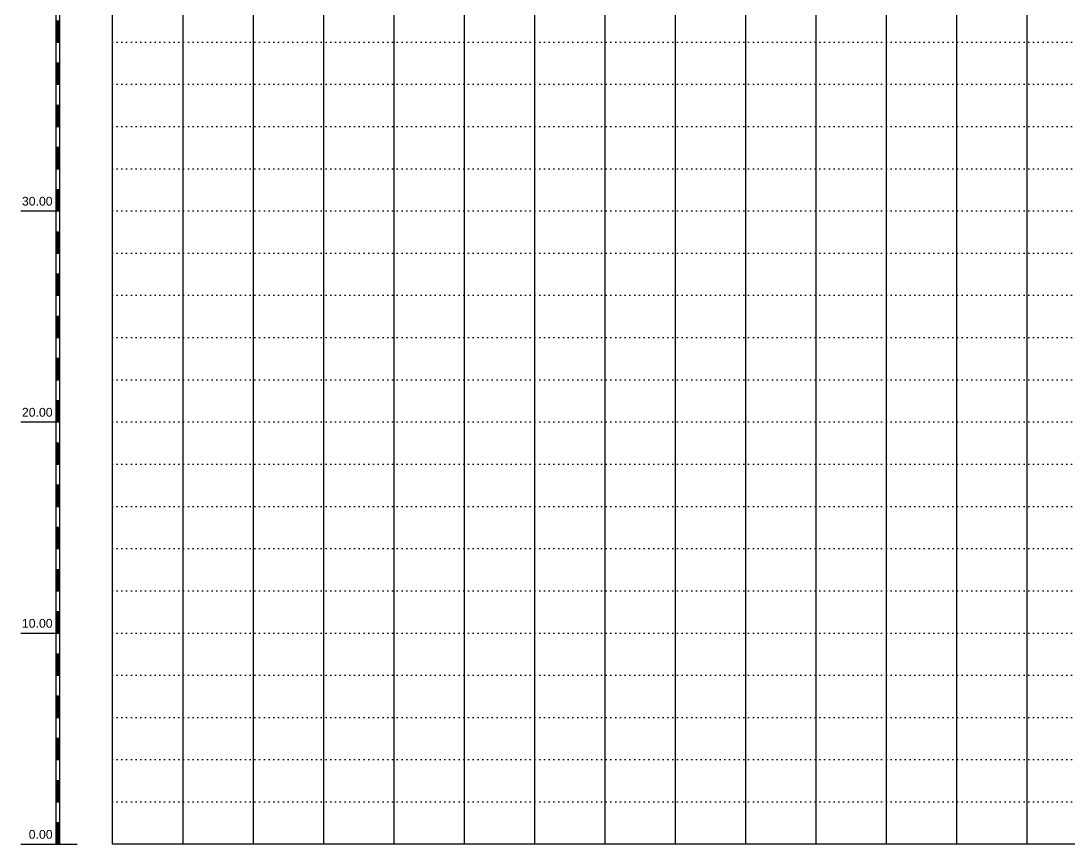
# Model space of a CAD drawing. Header units: millimetres. Extents: x -1499 to 6658, y -12483 to -6008.
# Drawn here: x 210.2 to 508.2, y -11873.1 to -11639.1 of the extents above; entities that cross this region are included whole.
import ezdxf
from ezdxf.enums import TextEntityAlignment as Align

# ---------------------------------------------------------------- set-up
doc = ezdxf.new("R2010")
doc.units = ezdxf.units.MM
doc.linetypes.add('A-DOTLN01H', pattern=[0.125, 0, -0.125])
for name, color, linetype in [('CR-GRID', 56, 'A-DOTLN01H'), ('기타일반선(가늠)', 1, 'Continuous'), ('수직그리드', 1, 'Continuous'), ('축척바(문자)', 3, 'Continuous'), ('축척바(선)', 1, 'Continuous'), ('축척바(해치)', 1, 'Continuous')]:
    doc.layers.add(name, color=color, linetype=linetype)
doc.styles.get("Standard").update_dxf_attribs({"font": 'arial.ttf'})

msp = doc.modelspace()

# ---------------------------------------------------------------- linework, layer by layer
at = {"layer": 'CR-GRID', "linetype": 'A-DOTLN01H', "ltscale": 10}
for p, q in [((236.16, -11645.06), (696.16, -11645.06)), ((236.16, -11657.06), (696.16, -11657.06)), ((236.16, -11669.06), (696.16, -11669.06)), ((236.16, -11681.06), (696.16, -11681.06)), ((236.16, -11693.06), (696.16, -11693.06)), ((236.16, -11693.06), (696.16, -11693.06)), ((236.16, -11705.06), (696.16, -11705.06)), ((236.16, -11717.06), (696.16, -11717.06)), ((236.16, -11729.06), (696.16, -11729.06)), ((236.16, -11741.06), (696.16, -11741.06)), ((236.16, -11753.06), (696.16, -11753.06)), ((236.16, -11753.06), (696.16, -11753.06)), ((236.16, -11765.06), (696.16, -11765.06)), ((236.16, -11777.06), (696.16, -11777.06)), ((236.16, -11789.06), (696.16, -11789.06)), ((236.16, -11801.06), (696.16, -11801.06)), ((236.16, -11813.06), (696.16, -11813.06)), ((236.16, -11813.06), (696.16, -11813.06)), ((236.16, -11825.06), (696.16, -11825.06)), ((236.16, -11837.06), (696.16, -11837.06)), ((236.16, -11849.06), (6196.16, -11849.06)), ((236.16, -11861.06), (6196.16, -11861.06))]:
    msp.add_line(p, q, dxfattribs=at)
at = {"layer": '기타일반선(가늠)', "color": 253}
msp.add_line((696.16, -11873.06), (236.16, -11873.06), dxfattribs=at)
at = {"layer": '수직그리드', "color": 253}
for p, q in [((456.16, -11212.81), (456.16, -11873.06)), ((496.16, -11326.28), (496.16, -11873.06)), ((476.16, -11355.14), (476.16, -11873.06)), ((436.16, -11425.46), (436.16, -11873.06)), ((416.16, -11476.1), (416.16, -11873.06)), ((396.16, -11480.12), (396.16, -11873.06)), ((376.16, -11483.78), (376.16, -11873.06)), ((356.16, -11500.64), (356.16, -11873.06)), ((256.16, -11504.3), (256.16, -11873.06)), ((336.16, -11505.68), (336.16, -11873.06)), ((276.16, -11507.06), (276.16, -11873.06)), ((296.16, -11506.58), (296.16, -11873.06)), ((316.16, -11516.48), (316.16, -11873.06))]:
    msp.add_line(p, q, dxfattribs=at)
at = {"layer": '축척바(선)'}
for p, q in [((236.16, -11873.06), (236.16, -10307.06)), ((236.16, -11873.06), (236.16, -10307.06)), ((220.16, -11873.06), (220.16, -10313.06)), ((220.16, -11873.06), (220.16, -10313.06)), ((220.16, -11873.06), (220.16, -10313.06)), ((220.16, -11873.06), (220.16, -10313.06)), ((221.16, -10313.06), (221.16, -11873.06)), ((221.16, -10313.06), (221.16, -11873.06)), ((221.16, -10313.06), (221.16, -11873.06)), ((221.16, -10313.06), (221.16, -11873.06)), ((210.16, -11693.06), (221.16, -11693.06)), ((210.16, -11753.06), (221.16, -11753.06)), ((210.16, -11813.06), (221.16, -11813.06)), ((221.16, -11873.06), (220.16, -11873.06)), ((221.16, -11873.06), (220.16, -11873.06))]:
    msp.add_line(p, q, dxfattribs=at)
at = {"layer": '축척바(해치)'}
for p, q in [((220.16, -11645.06), (220.16, -11639.06)), ((220.16, -11639.06), (221.16, -11639.06)), ((220.26, -11645.06), (220.26, -11639.06)), ((220.36, -11639.06), (220.36, -11645.06)), ((220.46, -11645.06), (220.46, -11639.06)), ((220.56, -11639.06), (220.56, -11645.06)), ((220.66, -11645.06), (220.66, -11639.06)), ((220.76, -11639.06), (220.76, -11645.06)), ((220.86, -11645.06), (220.86, -11639.06)), ((220.96, -11639.06), (220.96, -11645.06)), ((221.06, -11645.06), (221.06, -11639.06)), ((221.16, -11639.06), (221.16, -11645.06)), ((220.16, -11651.06), (220.16, -11645.06)), ((220.16, -11645.06), (221.16, -11645.06)), ((221.16, -11645.06), (220.16, -11645.06)), ((221.16, -11645.06), (221.16, -11651.06)), ((220.16, -11657.06), (220.16, -11651.06)), ((220.16, -11651.06), (221.16, -11651.06)), ((221.16, -11651.06), (220.16, -11651.06)), ((220.26, -11657.06), (220.26, -11651.06)), ((220.36, -11651.06), (220.36, -11657.06)), ((220.46, -11657.06), (220.46, -11651.06)), ((220.56, -11651.06), (220.56, -11657.06)), ((220.66, -11657.06), (220.66, -11651.06)), ((220.76, -11651.06), (220.76, -11657.06)), ((220.86, -11657.06), (220.86, -11651.06)), ((220.96, -11651.06), (220.96, -11657.06)), ((221.06, -11657.06), (221.06, -11651.06)), ((221.16, -11651.06), (221.16, -11657.06)), ((220.16, -11663.06), (220.16, -11657.06)), ((220.16, -11657.06), (221.16, -11657.06)), ((221.16, -11657.06), (220.16, -11657.06)), ((221.16, -11657.06), (221.16, -11663.06)), ((220.16, -11669.06), (220.16, -11663.06)), ((220.16, -11663.06), (221.16, -11663.06)), ((221.16, -11663.06), (220.16, -11663.06)), ((220.26, -11669.06), (220.26, -11663.06)), ((220.36, -11663.06), (220.36, -11669.06)), ((220.46, -11669.06), (220.46, -11663.06)), ((220.56, -11663.06), (220.56, -11669.06)), ((220.66, -11669.06), (220.66, -11663.06)), ((220.76, -11663.06), (220.76, -11669.06)), ((220.86, -11669.06), (220.86, -11663.06)), ((220.96, -11663.06), (220.96, -11669.06)), ((221.06, -11669.06), (221.06, -11663.06)), ((221.16, -11663.06), (221.16, -11669.06)), ((220.16, -11675.06), (220.16, -11669.06)), ((220.16, -11669.06), (221.16, -11669.06)), ((221.16, -11669.06), (220.16, -11669.06)), ((221.16, -11669.06), (221.16, -11675.06)), ((220.16, -11681.06), (220.16, -11675.06)), ((220.16, -11675.06), (221.16, -11675.06)), ((221.16, -11675.06), (220.16, -11675.06)), ((220.26, -11681.06), (220.26, -11675.06)), ((220.36, -11675.06), (220.36, -11681.06)), ((220.46, -11681.06), (220.46, -11675.06)), ((220.56, -11675.06), (220.56, -11681.06)), ((220.66, -11681.06), (220.66, -11675.06)), ((220.76, -11675.06), (220.76, -11681.06)), ((220.86, -11681.06), (220.86, -11675.06)), ((220.96, -11675.06), (220.96, -11681.06)), ((221.06, -11681.06), (221.06, -11675.06)), ((221.16, -11675.06), (221.16, -11681.06)), ((220.16, -11687.06), (220.16, -11681.06)), ((220.16, -11681.06), (221.16, -11681.06)), ((221.16, -11681.06), (220.16, -11681.06)), ((221.16, -11681.06), (221.16, -11687.06)), ((220.16, -11693.06), (220.16, -11687.06)), ((220.16, -11687.06), (221.16, -11687.06)), ((221.16, -11687.06), (220.16, -11687.06)), ((220.26, -11693.06), (220.26, -11687.06)), ((220.36, -11687.06), (220.36, -11693.06)), ((220.46, -11693.06), (220.46, -11687.06)), ((220.56, -11687.06), (220.56, -11693.06)), ((220.66, -11693.06), (220.66, -11687.06)), ((220.76, -11687.06), (220.76, -11693.06)), ((220.86, -11693.06), (220.86, -11687.06)), ((220.96, -11687.06), (220.96, -11693.06)), ((221.06, -11693.06), (221.06, -11687.06)), ((221.16, -11687.06), (221.16, -11693.06)), ((220.16, -11699.06), (220.16, -11693.06)), ((220.16, -11693.06), (221.16, -11693.06)), ((221.16, -11693.06), (220.16, -11693.06)), ((221.16, -11693.06), (221.16, -11699.06)), ((220.16, -11705.06), (220.16, -11699.06)), ((220.16, -11699.06), (221.16, -11699.06)), ((221.16, -11699.06), (220.16, -11699.06)), ((220.26, -11705.06), (220.26, -11699.06)), ((220.36, -11699.06), (220.36, -11705.06)), ((220.46, -11705.06), (220.46, -11699.06)), ((220.56, -11699.06), (220.56, -11705.06)), ((220.66, -11705.06), (220.66, -11699.06)), ((220.76, -11699.06), (220.76, -11705.06)), ((220.86, -11705.06), (220.86, -11699.06)), ((220.96, -11699.06), (220.96, -11705.06)), ((221.06, -11705.06), (221.06, -11699.06)), ((221.16, -11699.06), (221.16, -11705.06)), ((220.16, -11711.06), (220.16, -11705.06)), ((220.16, -11705.06), (221.16, -11705.06)), ((221.16, -11705.06), (220.16, -11705.06)), ((221.16, -11705.06), (221.16, -11711.06)), ((220.16, -11717.06), (220.16, -11711.06)), ((220.16, -11711.06), (221.16, -11711.06)), ((221.16, -11711.06), (220.16, -11711.06)), ((220.26, -11717.06), (220.26, -11711.06)), ((220.36, -11711.06), (220.36, -11717.06)), ((220.46, -11717.06), (220.46, -11711.06)), ((220.56, -11711.06), (220.56, -11717.06)), ((220.66, -11717.06), (220.66, -11711.06)), ((220.76, -11711.06), (220.76, -11717.06)), ((220.86, -11717.06), (220.86, -11711.06)), ((220.96, -11711.06), (220.96, -11717.06)), ((221.06, -11717.06), (221.06, -11711.06)), ((221.16, -11711.06), (221.16, -11717.06)), ((220.16, -11723.06), (220.16, -11717.06)), ((220.16, -11717.06), (221.16, -11717.06)), ((221.16, -11717.06), (220.16, -11717.06)), ((221.16, -11717.06), (221.16, -11723.06)), ((220.16, -11729.06), (220.16, -11723.06)), ((220.16, -11723.06), (221.16, -11723.06)), ((221.16, -11723.06), (220.16, -11723.06)), ((220.26, -11729.06), (220.26, -11723.06)), ((220.36, -11723.06), (220.36, -11729.06)), ((220.46, -11729.06), (220.46, -11723.06)), ((220.56, -11723.06), (220.56, -11729.06)), ((220.66, -11729.06), (220.66, -11723.06)), ((220.76, -11723.06), (220.76, -11729.06)), ((220.86, -11729.06), (220.86, -11723.06)), ((220.96, -11723.06), (220.96, -11729.06)), ((221.06, -11729.06), (221.06, -11723.06)), ((221.16, -11723.06), (221.16, -11729.06)), ((220.16, -11735.06), (220.16, -11729.06)), ((220.16, -11729.06), (221.16, -11729.06)), ((221.16, -11729.06), (220.16, -11729.06)), ((221.16, -11729.06), (221.16, -11735.06)), ((220.16, -11741.06), (220.16, -11735.06)), ((220.16, -11735.06), (221.16, -11735.06)), ((221.16, -11735.06), (220.16, -11735.06)), ((220.26, -11741.06), (220.26, -11735.06)), ((220.36, -11735.06), (220.36, -11741.06)), ((220.46, -11741.06), (220.46, -11735.06)), ((220.56, -11735.06), (220.56, -11741.06)), ((220.66, -11741.06), (220.66, -11735.06)), ((220.76, -11735.06), (220.76, -11741.06)), ((220.86, -11741.06), (220.86, -11735.06)), ((220.96, -11735.06), (220.96, -11741.06)), ((221.06, -11741.06), (221.06, -11735.06)), ((221.16, -11735.06), (221.16, -11741.06)), ((220.16, -11747.06), (220.16, -11741.06)), ((220.16, -11741.06), (221.16, -11741.06)), ((221.16, -11741.06), (220.16, -11741.06)), ((221.16, -11741.06), (221.16, -11747.06)), ((220.16, -11753.06), (220.16, -11747.06)), ((220.16, -11747.06), (221.16, -11747.06)), ((221.16, -11747.06), (220.16, -11747.06)), ((220.26, -11753.06), (220.26, -11747.06)), ((220.36, -11747.06), (220.36, -11753.06)), ((220.46, -11753.06), (220.46, -11747.06)), ((220.56, -11747.06), (220.56, -11753.06)), ((220.66, -11753.06), (220.66, -11747.06)), ((220.76, -11747.06), (220.76, -11753.06)), ((220.86, -11753.06), (220.86, -11747.06)), ((220.96, -11747.06), (220.96, -11753.06)), ((221.06, -11753.06), (221.06, -11747.06)), ((221.16, -11747.06), (221.16, -11753.06)), ((220.16, -11759.06), (220.16, -11753.06)), ((220.16, -11753.06), (221.16, -11753.06)), ((221.16, -11753.06), (220.16, -11753.06)), ((221.16, -11753.06), (221.16, -11759.06)), ((220.16, -11765.06), (220.16, -11759.06)), ((220.16, -11759.06), (221.16, -11759.06)), ((220.16, -11765.06), (220.16, -11759.06)), ((220.16, -11759.06), (221.16, -11759.06)), ((221.16, -11759.06), (220.16, -11759.06)), ((220.26, -11765.06), (220.26, -11759.06)), ((220.26, -11765.06), (220.26, -11759.06)), ((220.36, -11759.06), (220.36, -11765.06)), ((220.36, -11759.06), (220.36, -11765.06)), ((220.46, -11765.06), (220.46, -11759.06)), ((220.46, -11765.06), (220.46, -11759.06)), ((220.56, -11759.06), (220.56, -11765.06)), ((220.56, -11759.06), (220.56, -11765.06)), ((220.66, -11765.06), (220.66, -11759.06)), ((220.66, -11765.06), (220.66, -11759.06)), ((220.76, -11759.06), (220.76, -11765.06)), ((220.76, -11759.06), (220.76, -11765.06)), ((220.86, -11765.06), (220.86, -11759.06)), ((220.86, -11765.06), (220.86, -11759.06)), ((220.96, -11759.06), (220.96, -11765.06)), ((220.96, -11759.06), (220.96, -11765.06)), ((221.06, -11765.06), (221.06, -11759.06)), ((221.06, -11765.06), (221.06, -11759.06)), ((221.16, -11759.06), (221.16, -11765.06)), ((220.16, -11771.06), (220.16, -11765.06)), ((220.16, -11765.06), (221.16, -11765.06)), ((220.16, -11771.06), (220.16, -11765.06)), ((220.16, -11765.06), (221.16, -11765.06)), ((221.16, -11765.06), (220.16, -11765.06)), ((221.16, -11765.06), (221.16, -11771.06)), ((221.16, -11765.06), (221.16, -11771.06)), ((220.16, -11777.06), (220.16, -11771.06)), ((220.16, -11771.06), (221.16, -11771.06)), ((221.16, -11771.06), (220.16, -11771.06)), ((220.16, -11777.06), (220.16, -11771.06)), ((220.16, -11771.06), (221.16, -11771.06)), ((221.16, -11771.06), (220.16, -11771.06)), ((220.26, -11777.06), (220.26, -11771.06)), ((220.26, -11777.06), (220.26, -11771.06)), ((220.36, -11771.06), (220.36, -11777.06)), ((220.36, -11771.06), (220.36, -11777.06)), ((220.46, -11777.06), (220.46, -11771.06)), ((220.46, -11777.06), (220.46, -11771.06)), ((220.56, -11771.06), (220.56, -11777.06)), ((220.56, -11771.06), (220.56, -11777.06)), ((220.66, -11777.06), (220.66, -11771.06)), ((220.66, -11777.06), (220.66, -11771.06)), ((220.76, -11771.06), (220.76, -11777.06)), ((220.76, -11771.06), (220.76, -11777.06)), ((220.86, -11777.06), (220.86, -11771.06)), ((220.86, -11777.06), (220.86, -11771.06)), ((220.96, -11771.06), (220.96, -11777.06)), ((220.96, -11771.06), (220.96, -11777.06)), ((221.06, -11777.06), (221.06, -11771.06)), ((221.06, -11777.06), (221.06, -11771.06)), ((221.16, -11771.06), (221.16, -11777.06)), ((221.16, -11771.06), (221.16, -11777.06)), ((220.16, -11783.06), (220.16, -11777.06)), ((220.16, -11777.06), (221.16, -11777.06)), ((221.16, -11777.06), (220.16, -11777.06)), ((220.16, -11783.06), (220.16, -11777.06)), ((220.16, -11777.06), (221.16, -11777.06)), ((221.16, -11777.06), (220.16, -11777.06)), ((221.16, -11777.06), (221.16, -11783.06)), ((221.16, -11777.06), (221.16, -11783.06)), ((220.16, -11789.06), (220.16, -11783.06)), ((220.16, -11783.06), (221.16, -11783.06)), ((221.16, -11783.06), (220.16, -11783.06)), ((220.16, -11789.06), (220.16, -11783.06)), ((220.16, -11783.06), (221.16, -11783.06)), ((221.16, -11783.06), (220.16, -11783.06)), ((220.26, -11789.06), (220.26, -11783.06)), ((220.26, -11789.06), (220.26, -11783.06)), ((220.36, -11783.06), (220.36, -11789.06)), ((220.36, -11783.06), (220.36, -11789.06)), ((220.46, -11789.06), (220.46, -11783.06)), ((220.46, -11789.06), (220.46, -11783.06)), ((220.56, -11783.06), (220.56, -11789.06)), ((220.56, -11783.06), (220.56, -11789.06)), ((220.66, -11789.06), (220.66, -11783.06)), ((220.66, -11789.06), (220.66, -11783.06)), ((220.76, -11783.06), (220.76, -11789.06)), ((220.76, -11783.06), (220.76, -11789.06)), ((220.86, -11789.06), (220.86, -11783.06)), ((220.86, -11789.06), (220.86, -11783.06)), ((220.96, -11783.06), (220.96, -11789.06)), ((220.96, -11783.06), (220.96, -11789.06)), ((221.06, -11789.06), (221.06, -11783.06)), ((221.06, -11789.06), (221.06, -11783.06)), ((221.16, -11783.06), (221.16, -11789.06)), ((221.16, -11783.06), (221.16, -11789.06)), ((220.16, -11795.06), (220.16, -11789.06)), ((220.16, -11789.06), (221.16, -11789.06)), ((221.16, -11789.06), (220.16, -11789.06)), ((220.16, -11795.06), (220.16, -11789.06)), ((220.16, -11789.06), (221.16, -11789.06)), ((221.16, -11789.06), (220.16, -11789.06)), ((221.16, -11789.06), (221.16, -11795.06)), ((221.16, -11789.06), (221.16, -11795.06)), ((220.16, -11801.06), (220.16, -11795.06)), ((220.16, -11795.06), (221.16, -11795.06)), ((221.16, -11795.06), (220.16, -11795.06)), ((220.16, -11801.06), (220.16, -11795.06)), ((220.16, -11795.06), (221.16, -11795.06)), ((221.16, -11795.06), (220.16, -11795.06)), ((220.26, -11801.06), (220.26, -11795.06)), ((220.26, -11801.06), (220.26, -11795.06)), ((220.36, -11795.06), (220.36, -11801.06)), ((220.36, -11795.06), (220.36, -11801.06)), ((220.46, -11801.06), (220.46, -11795.06)), ((220.46, -11801.06), (220.46, -11795.06)), ((220.56, -11795.06), (220.56, -11801.06)), ((220.56, -11795.06), (220.56, -11801.06)), ((220.66, -11801.06), (220.66, -11795.06)), ((220.66, -11801.06), (220.66, -11795.06)), ((220.76, -11795.06), (220.76, -11801.06)), ((220.76, -11795.06), (220.76, -11801.06)), ((220.86, -11801.06), (220.86, -11795.06)), ((220.86, -11801.06), (220.86, -11795.06)), ((220.96, -11795.06), (220.96, -11801.06)), ((220.96, -11795.06), (220.96, -11801.06)), ((221.06, -11801.06), (221.06, -11795.06)), ((221.06, -11801.06), (221.06, -11795.06)), ((221.16, -11795.06), (221.16, -11801.06)), ((221.16, -11795.06), (221.16, -11801.06)), ((220.16, -11807.06), (220.16, -11801.06)), ((220.16, -11801.06), (221.16, -11801.06)), ((221.16, -11801.06), (220.16, -11801.06)), ((220.16, -11807.06), (220.16, -11801.06)), ((220.16, -11801.06), (221.16, -11801.06)), ((221.16, -11801.06), (220.16, -11801.06)), ((221.16, -11801.06), (221.16, -11807.06)), ((221.16, -11801.06), (221.16, -11807.06)), ((220.16, -11813.06), (220.16, -11807.06)), ((220.16, -11807.06), (221.16, -11807.06)), ((221.16, -11807.06), (220.16, -11807.06)), ((220.16, -11813.06), (220.16, -11807.06)), ((220.16, -11807.06), (221.16, -11807.06)), ((221.16, -11807.06), (220.16, -11807.06)), ((220.26, -11813.06), (220.26, -11807.06)), ((220.26, -11813.06), (220.26, -11807.06)), ((220.36, -11807.06), (220.36, -11813.06)), ((220.36, -11807.06), (220.36, -11813.06)), ((220.46, -11813.06), (220.46, -11807.06)), ((220.46, -11813.06), (220.46, -11807.06)), ((220.56, -11807.06), (220.56, -11813.06)), ((220.56, -11807.06), (220.56, -11813.06)), ((220.66, -11813.06), (220.66, -11807.06)), ((220.66, -11813.06), (220.66, -11807.06)), ((220.76, -11807.06), (220.76, -11813.06)), ((220.76, -11807.06), (220.76, -11813.06)), ((220.86, -11813.06), (220.86, -11807.06)), ((220.86, -11813.06), (220.86, -11807.06)), ((220.96, -11807.06), (220.96, -11813.06)), ((220.96, -11807.06), (220.96, -11813.06)), ((221.06, -11813.06), (221.06, -11807.06)), ((221.06, -11813.06), (221.06, -11807.06)), ((221.16, -11807.06), (221.16, -11813.06)), ((221.16, -11807.06), (221.16, -11813.06)), ((220.16, -11819.06), (220.16, -11813.06)), ((220.16, -11813.06), (221.16, -11813.06)), ((221.16, -11813.06), (220.16, -11813.06)), ((220.16, -11819.06), (220.16, -11813.06)), ((220.16, -11813.06), (221.16, -11813.06)), ((221.16, -11813.06), (220.16, -11813.06)), ((221.16, -11813.06), (221.16, -11819.06)), ((221.16, -11813.06), (221.16, -11819.06)), ((220.16, -11825.06), (220.16, -11819.06)), ((220.16, -11819.06), (221.16, -11819.06)), ((221.16, -11819.06), (220.16, -11819.06)), ((220.16, -11825.06), (220.16, -11819.06)), ((220.16, -11819.06), (221.16, -11819.06)), ((221.16, -11819.06), (220.16, -11819.06)), ((220.26, -11825.06), (220.26, -11819.06)), ((220.26, -11825.06), (220.26, -11819.06)), ((220.36, -11819.06), (220.36, -11825.06)), ((220.36, -11819.06), (220.36, -11825.06)), ((220.46, -11825.06), (220.46, -11819.06)), ((220.46, -11825.06), (220.46, -11819.06)), ((220.56, -11819.06), (220.56, -11825.06)), ((220.56, -11819.06), (220.56, -11825.06)), ((220.66, -11825.06), (220.66, -11819.06)), ((220.66, -11825.06), (220.66, -11819.06)), ((220.76, -11819.06), (220.76, -11825.06)), ((220.76, -11819.06), (220.76, -11825.06)), ((220.86, -11825.06), (220.86, -11819.06)), ((220.86, -11825.06), (220.86, -11819.06)), ((220.96, -11819.06), (220.96, -11825.06)), ((220.96, -11819.06), (220.96, -11825.06)), ((221.06, -11825.06), (221.06, -11819.06)), ((221.06, -11825.06), (221.06, -11819.06)), ((221.16, -11819.06), (221.16, -11825.06)), ((221.16, -11819.06), (221.16, -11825.06)), ((220.16, -11831.06), (220.16, -11825.06)), ((220.16, -11825.06), (221.16, -11825.06)), ((221.16, -11825.06), (220.16, -11825.06)), ((220.16, -11831.06), (220.16, -11825.06)), ((220.16, -11825.06), (221.16, -11825.06)), ((221.16, -11825.06), (220.16, -11825.06)), ((221.16, -11825.06), (221.16, -11831.06)), ((221.16, -11825.06), (221.16, -11831.06)), ((220.16, -11837.06), (220.16, -11831.06)), ((220.16, -11831.06), (221.16, -11831.06)), ((221.16, -11831.06), (220.16, -11831.06)), ((220.16, -11837.06), (220.16, -11831.06)), ((220.16, -11831.06), (221.16, -11831.06)), ((221.16, -11831.06), (220.16, -11831.06)), ((220.26, -11837.06), (220.26, -11831.06)), ((220.26, -11837.06), (220.26, -11831.06)), ((220.36, -11831.06), (220.36, -11837.06)), ((220.36, -11831.06), (220.36, -11837.06)), ((220.46, -11837.06), (220.46, -11831.06)), ((220.46, -11837.06), (220.46, -11831.06)), ((220.56, -11831.06), (220.56, -11837.06)), ((220.56, -11831.06), (220.56, -11837.06)), ((220.66, -11837.06), (220.66, -11831.06)), ((220.66, -11837.06), (220.66, -11831.06)), ((220.76, -11831.06), (220.76, -11837.06)), ((220.76, -11831.06), (220.76, -11837.06)), ((220.86, -11837.06), (220.86, -11831.06)), ((220.86, -11837.06), (220.86, -11831.06)), ((220.96, -11831.06), (220.96, -11837.06)), ((220.96, -11831.06), (220.96, -11837.06)), ((221.06, -11837.06), (221.06, -11831.06)), ((221.06, -11837.06), (221.06, -11831.06)), ((221.16, -11831.06), (221.16, -11837.06)), ((221.16, -11831.06), (221.16, -11837.06)), ((220.16, -11843.06), (220.16, -11837.06)), ((220.16, -11837.06), (221.16, -11837.06)), ((221.16, -11837.06), (220.16, -11837.06)), ((220.16, -11843.06), (220.16, -11837.06)), ((220.16, -11837.06), (221.16, -11837.06)), ((221.16, -11837.06), (220.16, -11837.06)), ((221.16, -11837.06), (221.16, -11843.06)), ((221.16, -11837.06), (221.16, -11843.06)), ((220.16, -11849.06), (220.16, -11843.06)), ((220.16, -11843.06), (221.16, -11843.06)), ((221.16, -11843.06), (220.16, -11843.06)), ((220.16, -11849.06), (220.16, -11843.06)), ((220.16, -11843.06), (221.16, -11843.06)), ((221.16, -11843.06), (220.16, -11843.06)), ((220.26, -11849.06), (220.26, -11843.06)), ((220.26, -11849.06), (220.26, -11843.06)), ((220.36, -11843.06), (220.36, -11849.06)), ((220.36, -11843.06), (220.36, -11849.06)), ((220.46, -11849.06), (220.46, -11843.06)), ((220.46, -11849.06), (220.46, -11843.06)), ((220.56, -11843.06), (220.56, -11849.06)), ((220.56, -11843.06), (220.56, -11849.06)), ((220.66, -11849.06), (220.66, -11843.06)), ((220.66, -11849.06), (220.66, -11843.06)), ((220.76, -11843.06), (220.76, -11849.06)), ((220.76, -11843.06), (220.76, -11849.06)), ((220.86, -11849.06), (220.86, -11843.06)), ((220.86, -11849.06), (220.86, -11843.06)), ((220.96, -11843.06), (220.96, -11849.06)), ((220.96, -11843.06), (220.96, -11849.06)), ((221.06, -11849.06), (221.06, -11843.06)), ((221.06, -11849.06), (221.06, -11843.06)), ((221.16, -11843.06), (221.16, -11849.06)), ((221.16, -11843.06), (221.16, -11849.06)), ((220.16, -11855.06), (220.16, -11849.06)), ((220.16, -11849.06), (221.16, -11849.06)), ((221.16, -11849.06), (220.16, -11849.06)), ((220.16, -11855.06), (220.16, -11849.06)), ((220.16, -11849.06), (221.16, -11849.06)), ((221.16, -11849.06), (220.16, -11849.06)), ((221.16, -11849.06), (221.16, -11855.06)), ((221.16, -11849.06), (221.16, -11855.06)), ((220.16, -11861.06), (220.16, -11855.06)), ((220.16, -11855.06), (221.16, -11855.06)), ((221.16, -11855.06), (220.16, -11855.06)), ((220.16, -11861.06), (220.16, -11855.06)), ((220.16, -11855.06), (221.16, -11855.06)), ((221.16, -11855.06), (220.16, -11855.06)), ((220.26, -11861.06), (220.26, -11855.06)), ((220.26, -11861.06), (220.26, -11855.06)), ((220.36, -11855.06), (220.36, -11861.06)), ((220.36, -11855.06), (220.36, -11861.06)), ((220.46, -11861.06), (220.46, -11855.06)), ((220.46, -11861.06), (220.46, -11855.06)), ((220.56, -11855.06), (220.56, -11861.06)), ((220.56, -11855.06), (220.56, -11861.06)), ((220.66, -11861.06), (220.66, -11855.06)), ((220.66, -11861.06), (220.66, -11855.06)), ((220.76, -11855.06), (220.76, -11861.06)), ((220.76, -11855.06), (220.76, -11861.06)), ((220.86, -11861.06), (220.86, -11855.06)), ((220.86, -11861.06), (220.86, -11855.06)), ((220.96, -11855.06), (220.96, -11861.06)), ((220.96, -11855.06), (220.96, -11861.06)), ((221.06, -11861.06), (221.06, -11855.06)), ((221.06, -11861.06), (221.06, -11855.06)), ((221.16, -11855.06), (221.16, -11861.06)), ((221.16, -11855.06), (221.16, -11861.06)), ((220.16, -11867.06), (220.16, -11861.06)), ((220.16, -11861.06), (221.16, -11861.06)), ((221.16, -11861.06), (220.16, -11861.06)), ((220.16, -11867.06), (220.16, -11861.06)), ((220.16, -11861.06), (221.16, -11861.06)), ((221.16, -11861.06), (220.16, -11861.06)), ((221.16, -11861.06), (221.16, -11867.06)), ((221.16, -11861.06), (221.16, -11867.06)), ((220.16, -11873.06), (220.16, -11867.06)), ((220.16, -11867.06), (221.16, -11867.06)), ((221.16, -11867.06), (220.16, -11867.06)), ((220.16, -11873.06), (220.16, -11867.06)), ((220.16, -11867.06), (221.16, -11867.06)), ((221.16, -11867.06), (220.16, -11867.06)), ((220.26, -11873.06), (220.26, -11867.06)), ((220.26, -11873.06), (220.26, -11867.06)), ((220.36, -11867.06), (220.36, -11873.06)), ((220.36, -11867.06), (220.36, -11873.06)), ((220.46, -11873.06), (220.46, -11867.06)), ((220.46, -11873.06), (220.46, -11867.06)), ((220.56, -11867.06), (220.56, -11873.06)), ((220.56, -11867.06), (220.56, -11873.06)), ((220.66, -11873.06), (220.66, -11867.06)), ((220.66, -11873.06), (220.66, -11867.06)), ((220.76, -11867.06), (220.76, -11873.06)), ((220.76, -11867.06), (220.76, -11873.06)), ((220.86, -11873.06), (220.86, -11867.06)), ((220.86, -11873.06), (220.86, -11867.06)), ((220.96, -11867.06), (220.96, -11873.06)), ((220.96, -11867.06), (220.96, -11873.06)), ((221.06, -11873.06), (221.06, -11867.06)), ((221.06, -11873.06), (221.06, -11867.06)), ((221.16, -11867.06), (221.16, -11873.06)), ((221.16, -11867.06), (221.16, -11873.06)), ((210.16, -11873.06), (226.16, -11873.06)), ((221.16, -11873.06), (220.16, -11873.06)), ((221.16, -11873.06), (220.16, -11873.06))]:
    msp.add_line(p, q, dxfattribs=at)

# ---------------------------------------------------------------- texts
at = {"layer": '축척바(문자)'}
for s, p in [('30.00', (219.16, -11691.56)), ('20.00', (219.16, -11751.56)), ('10.00', (219.16, -11811.56)), ('0.00', (219.16, -11871.56))]:
    msp.add_text(s, height=2.5, dxfattribs=at).set_placement(p, align=Align.RIGHT)

doc.saveas('drawing.dxf')
